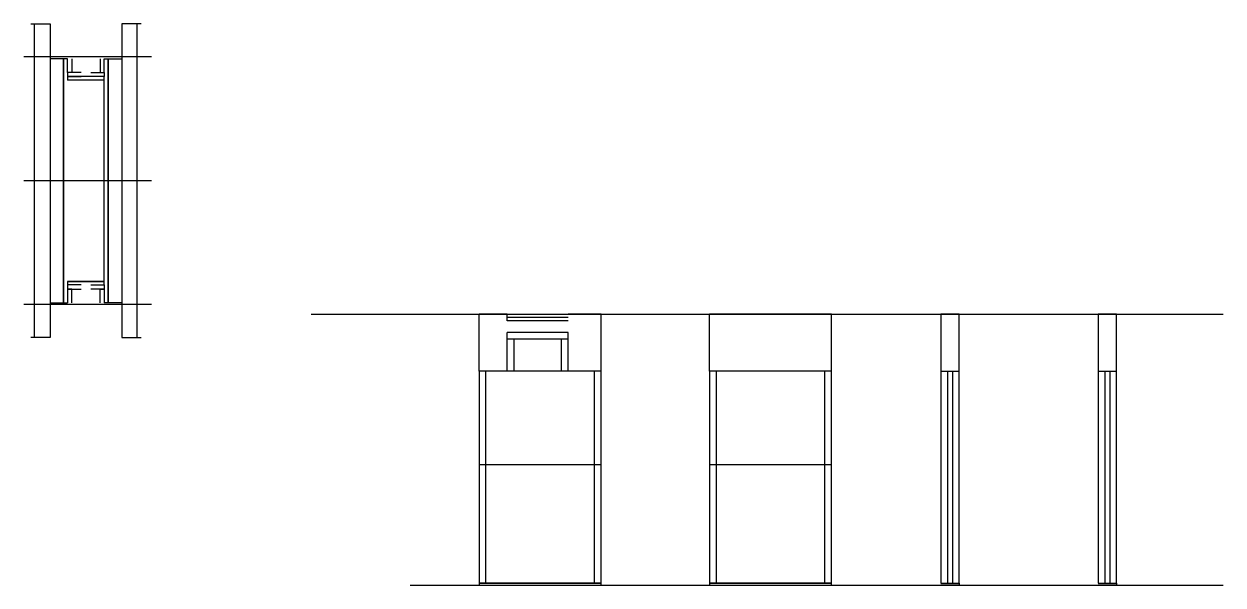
# Model space of a CAD drawing. Header units: metres. Extents: x 4307 to 5546, y 9820 to 10400.
import ezdxf

# ---------------------------------------------------------------- set-up
doc = ezdxf.new("R2010")
doc.units = ezdxf.units.M
for name, color, linetype in [('CHAPA', 7, 'Continuous'), ('COTA', 7, 'Continuous'), ('Hachura', 7, 'Continuous'), ('Madeira', 7, 'Continuous'), ('Nível', 7, 'Continuous'), ('Painéis', 7, 'Continuous'), ('Perfil Metálico', 7, 'Continuous'), ('SARR_2.2x7', 7, 'Continuous'), ('SARRAFO', 7, 'Continuous')]:
    doc.layers.add(name, color=color, linetype=linetype)

msp = doc.modelspace()

# ---------------------------------------------------------------- linework, layer by layer
at = {"layer": 'CHAPA', "color": 7, "lineweight": 25}
for points in [[(4352, 10364.1), (4348, 10364.1), (4348, 10112.1), (4352, 10112.1)], [(4352, 10364.1), (4348, 10364.1), (4348, 10112.1), (4352, 10112.1)], [(4390, 10364.1), (4394, 10364.1), (4394, 10112.1), (4390, 10112.1)], [(4390, 10364.1), (4394, 10364.1), (4394, 10112.1), (4390, 10112.1)], [(4390, 10342.1), (4390, 10345.7), (4352, 10345.7), (4352, 10342.1)], [(4390, 10342.1), (4390, 10345.7), (4352, 10345.7), (4352, 10342.1)], [(4390, 10130.5), (4390, 10134.1), (4352, 10134.1), (4352, 10130.5)], [(4390, 10130.5), (4390, 10134.1), (4352, 10134.1), (4352, 10130.5)]]:
    msp.add_lwpolyline(points, dxfattribs=at)
at = {"layer": 'COTA', "color": 7, "lineweight": 25}
for p, q in [((4777.3, 10041.4), (4777.3, 10100.4)), ((4806.3, 10100.4), (4777.3, 10100.4)), ((4903.3, 10100.4), (4869.3, 10100.4)), ((4903.3, 10041.4), (4903.3, 10100.4)), ((5141.3, 10100.4), (5015.3, 10100.4)), ((5015.3, 10041.4), (5015.3, 10100.4)), ((5141.3, 10041.4), (5141.3, 10100.4))]:
    msp.add_line(p, q, dxfattribs=at)
for points in [[(5273.2, 10041.4), (5273.2, 10100.4), (5254.2, 10100.4), (5254.2, 10041.4)], [(5435.7, 10041.4), (5435.7, 10100.4), (5416.7, 10100.4), (5416.7, 10041.4)]]:
    msp.add_lwpolyline(points, dxfattribs=at)
at = {"layer": 'Hachura', "color": 7, "lineweight": 25}
for p, q in [((4438.8, 10366.1), (4307, 10366.1)), ((4438.8, 10238.1), (4307, 10238.1)), ((4438.8, 10110.1), (4307, 10110.1))]:
    msp.add_line(p, q, dxfattribs=at)
at = {"layer": 'Madeira', "color": 7, "lineweight": 25}
for points in [[(4334, 10112.1), (4348, 10112.1), (4348, 10364.1), (4334, 10364.1)], [(4408, 10112.1), (4394, 10112.1), (4394, 10364.1), (4408, 10364.1)], [(4408, 10112.1), (4394, 10112.1), (4394, 10364.1), (4408, 10364.1)]]:
    msp.add_lwpolyline(points, dxfattribs=at)
at = {"layer": 'Nível', "color": 7, "lineweight": 25}
for p, q in [((4603.7, 10100.4), (5545.7, 10100.4)), ((4705.9, 9820.4), (5545.7, 9820.4))]:
    msp.add_line(p, q, dxfattribs=at)
at = {"layer": 'Painéis', "color": 7, "lineweight": 25}
for p, q in [((4806.3, 10041.4), (4806.3, 10081.4)), ((4869.3, 10081.4), (4806.3, 10081.4)), ((4869.3, 10041.4), (4869.3, 10081.4)), ((4777.3, 10041.4), (4777.3, 9944.4)), ((4903.3, 10041.4), (4777.3, 10041.4)), ((4903.3, 9944.4), (4903.3, 10041.4)), ((5015.3, 10041.4), (5015.3, 9944.4)), ((5141.3, 10041.4), (5015.3, 10041.4)), ((5141.3, 9944.4), (5141.3, 10041.4)), ((5254.2, 10041.4), (5254.2, 9822.4)), ((5254.2, 10041.4), (5273.2, 10041.4)), ((5273.2, 9822.4), (5273.2, 10041.4)), ((5416.7, 10041.4), (5416.7, 9822.4)), ((5416.7, 10041.4), (5435.7, 10041.4)), ((5435.7, 9822.4), (5435.7, 10041.4)), ((4777.3, 9944.4), (4777.3, 9820.4)), ((4903.3, 9944.4), (4777.3, 9944.4)), ((4903.3, 9820.4), (4903.3, 9944.4)), ((5015.3, 9944.4), (5015.3, 9820.4)), ((5141.3, 9944.4), (5015.3, 9944.4)), ((5141.3, 9820.4), (5141.3, 9944.4)), ((4777.3, 9822.4), (4903.3, 9822.4)), ((5015.3, 9822.4), (5141.3, 9822.4)), ((5254.2, 9822.4), (5273.2, 9822.4)), ((5416.7, 9822.4), (5435.7, 9822.4))]:
    msp.add_line(p, q, dxfattribs=at)
for points in [[(4352, 10134.1), (4390, 10134.1), (4390, 10342.1), (4352, 10342.1)], [(4869.3, 10093.4), (4806.3, 10093.4), (4806.3, 10100.4), (4869.3, 10100.4)], [(4903.3, 9822.4), (4777.3, 9822.4), (4777.3, 9820.4), (4903.3, 9820.4)], [(5141.3, 9822.4), (5015.3, 9822.4), (5015.3, 9820.4), (5141.3, 9820.4)], [(5254.2, 9822.4), (5273.2, 9822.4), (5273.2, 9820.4), (5254.2, 9820.4)], [(5416.7, 9822.4), (5435.7, 9822.4), (5435.7, 9820.4), (5416.7, 9820.4)]]:
    msp.add_lwpolyline(points, dxfattribs=at)
at = {"layer": 'Perfil Metálico', "color": 7, "lineweight": 25}
for points in [[(4314, 10400.1), (4334, 10400.1), (4334, 10076.1), (4314, 10076.1)], [(4330, 10076.1), (4318, 10076.1), (4318, 10400.1), (4330, 10400.1)], [(4428, 10400.1), (4408, 10400.1), (4408, 10076.1), (4428, 10076.1)], [(4412, 10076.1), (4424, 10076.1), (4424, 10400.1), (4412, 10400.1)]]:
    msp.add_lwpolyline(points, dxfattribs=at)
at = {"layer": 'SARR_2.2x7', "color": 7, "lineweight": 25}
for p, q in [((4869.3, 10096.9), (4806.3, 10096.9)), ((4869.3, 10074.4), (4806.3, 10074.4)), ((4813.3, 10041.4), (4813.3, 10074.4)), ((4862.3, 10041.4), (4862.3, 10074.4)), ((4784.3, 9944.4), (4784.3, 10041.4)), ((4896.3, 9944.4), (4896.3, 10041.4)), ((5022.3, 9944.4), (5022.3, 10041.4)), ((5134.3, 9944.4), (5134.3, 10041.4)), ((5261.2, 10041.4), (5261.2, 9822.4)), ((5266.2, 10041.4), (5266.2, 9822.4)), ((5423.7, 10041.4), (5423.7, 9822.4)), ((5428.7, 10041.4), (5428.7, 9822.4)), ((4784.3, 9822.4), (4784.3, 9944.4)), ((4896.3, 9822.4), (4896.3, 9944.4)), ((5022.3, 9822.4), (5022.3, 9944.4)), ((5134.3, 9822.4), (5134.3, 9944.4)), ((4784.3, 9822.4), (4784.3, 9822.4)), ((4896.3, 9822.4), (4896.3, 9822.4)), ((5022.3, 9822.4), (5022.3, 9822.4)), ((5134.3, 9822.4), (5134.3, 9822.4))]:
    msp.add_line(p, q, dxfattribs=at)
at = {"layer": 'SARRAFO', "color": 7, "lineweight": 25}
for points in [[(4356.4, 10364.1), (4356.4, 10350.1), (4352, 10350.1), (4352, 10364.1)], [(4385.6, 10364.1), (4385.6, 10350.1), (4390, 10350.1), (4390, 10364.1)], [(4366, 10350.1), (4352, 10350.1), (4352, 10345.7), (4366, 10345.7)], [(4376, 10350.1), (4390, 10350.1), (4390, 10345.7), (4376, 10345.7)], [(4366, 10130.5), (4352, 10130.5), (4352, 10126.1), (4366, 10126.1)], [(4356.4, 10112.1), (4356.4, 10126.1), (4352, 10126.1), (4352, 10112.1)], [(4376, 10130.5), (4390, 10130.5), (4390, 10126.1), (4376, 10126.1)], [(4385.6, 10112.1), (4385.6, 10126.1), (4390, 10126.1), (4390, 10112.1)]]:
    msp.add_lwpolyline(points, dxfattribs=at)

doc.saveas('drawing.dxf')
